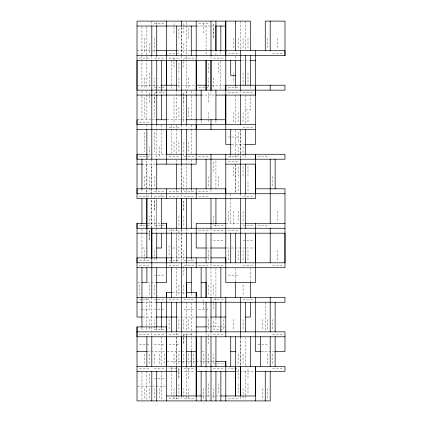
<?xml version="1.0" encoding="UTF-8"?>
<svg xmlns="http://www.w3.org/2000/svg" width="422" height="422" viewBox="0 0 422 422"><rect width="100%" height="100%" fill="white"/><g stroke="black" fill="none" stroke-linecap="round" stroke-linejoin="round"><path stroke-width="0.32" stroke-dasharray="2.11 1.58" d="M146.877 164.142L146.877 193.081L146.877 159.21M151.809 228.265L151.809 199.326L151.809 227.606M151.809 193.735L151.809 164.142M154.278 201.136L154.278 211L154.278 199.49M154.278 102.488L154.278 92.618L164.142 92.618M156.741 228.265L156.741 199.326M156.741 90.814L156.741 94.101L156.741 90.155M176.475 337.436L176.475 365.716L176.475 333.158M176.475 228.919L176.475 262.136L176.475 234.484M178.939 368.839L178.939 378.703L178.939 368.839L169.074 368.839M178.939 240.593L178.939 230.728L169.074 230.728M178.939 38.365L178.939 28.501M181.407 335.791L181.407 333.158M181.407 257.858L181.407 228.919M181.407 55.625L181.407 26.691L181.407 55.013M183.871 334.314L183.871 344.178L183.871 334.314L193.735 334.314M183.871 102.488L183.871 92.618L183.871 122.216M186.339 335.791L186.339 333.158M208.531 72.89L208.531 63.026M213.469 171.538L213.469 161.673M213.469 28.501L213.469 38.365L213.469 23.569M215.932 188.803L215.932 159.864M215.932 54.971L215.932 51.679M235.661 164.802L235.661 193.081L235.661 164.142M238.129 378.703L238.129 368.839L228.265 368.839M238.129 176.475L238.129 166.606M240.593 337.436L240.593 365.716L240.593 336.777M240.593 158.551L240.593 153.946M240.593 153.292L240.593 130.271M154.278 23.569L164.142 23.569M198.667 23.569L208.531 23.569M196.858 26.032L215.932 26.032M137.013 50.693L151.809 50.693M152.426 50.693L155.671 50.693M177.129 50.693L190.412 50.693M169.074 53.161L178.939 53.161M228.265 53.161L238.129 53.161M272.654 53.161L282.518 53.161M139.482 58.094L149.346 58.094M154.278 58.094L164.142 58.094M169.074 58.094L178.939 58.094M193.735 58.094L183.871 58.094L183.871 60.726M213.469 58.094L223.333 58.094M241.453 60.562L250.462 60.562M137.672 85.223L160.687 85.223M177.546 85.223L194.917 85.223M206.727 85.223L211.327 85.223M211.986 85.223L225.142 85.223M164.142 87.686L154.278 87.686L154.278 77.822M198.667 87.686L208.531 87.686L208.531 77.822M228.265 87.686L238.129 87.686M228.265 92.618L238.129 92.618M243.061 92.618L252.926 92.618M201.136 95.087L215.932 95.087M245.525 109.884L250.462 109.884L250.462 95.087M137.656 119.748L156.741 119.748M167.249 119.748L186.339 119.748M139.482 122.216L149.346 122.216M169.074 127.149L178.939 127.149M243.061 127.149L252.926 127.149M228.265 137.013L238.129 137.013M231.715 144.414L244.871 144.414M146.877 154.278L165.952 154.278M181.734 154.278L186.339 154.278M139.482 156.741L149.346 156.741L149.346 146.877M169.074 156.741L178.939 156.741M193.735 156.741L183.871 156.741L183.871 141.945M198.667 156.741L208.531 156.741M228.265 156.741L238.129 156.741L238.129 146.877M257.858 156.741L267.722 156.741M228.265 161.673L238.129 161.673M141.945 164.142L155.671 164.142M154.278 191.272L164.142 191.272M169.074 191.272L178.939 191.272M193.735 191.272L183.871 191.272L183.871 176.475M198.667 191.272L208.531 191.272M139.482 196.204L149.346 196.204M164.142 196.204L154.278 196.204L154.278 198.836M169.074 196.204L178.939 196.204M183.871 196.204L193.735 196.204M198.667 196.204L208.531 196.204M243.061 196.204L252.926 196.204M146.877 223.333L161.673 223.333M225.796 223.333L245.525 223.333M139.482 225.796L149.346 225.796L149.346 215.932M164.142 225.796L154.278 225.796L154.278 215.932M223.333 225.796L213.469 225.796L213.469 223.164M252.926 225.796L243.061 225.796L243.061 211M257.858 225.796L267.722 225.796M198.667 230.728L208.531 230.728M213.469 230.728L223.333 230.728M228.265 230.728L238.129 230.728M147.948 233.197L151.809 233.197M213.469 240.593L223.333 240.593M243.061 240.593L252.926 240.593M141.945 247.994L146.26 247.994M172.772 247.994L176.475 247.994M206.727 247.994L210.014 247.994M227.115 247.994L231.061 247.994M231.715 247.994L254.735 247.994M172.181 257.858L185.907 257.858M206.495 257.858L211 257.858M139.482 260.327L149.346 260.327M169.074 260.327L178.939 260.327L178.939 245.525M193.735 260.327L183.871 260.327L183.871 250.462M139.482 265.259L149.346 265.259M169.074 265.259L178.939 265.259M193.735 265.259L183.871 265.259L183.871 275.123M198.667 265.259L208.531 265.259M213.469 265.259L223.333 265.259M243.061 265.259L252.926 265.259M272.654 265.259L282.518 265.259M154.278 275.123L164.142 275.123M228.265 275.123L238.129 275.123M137.672 282.518L141.618 282.518M147.536 282.518L155.428 282.518M172.398 292.388L180.12 292.388M181.407 292.388L185.907 292.388M139.482 299.784L149.346 299.784L149.346 309.648L139.482 309.648M154.278 299.784L164.142 299.784M169.074 299.784L178.939 299.784M183.871 299.784L193.735 299.784M223.333 299.784L213.469 299.784L213.469 302.416M243.061 299.784L252.926 299.784M142.805 302.252L156.741 302.252M154.278 309.648L164.142 309.648M183.871 309.648L193.735 309.648M198.667 309.648L208.531 309.648M142.931 317.049L155.428 317.049M177.129 317.049L194.885 317.049M206.727 317.049L210.014 317.049M206.495 326.913L219.878 326.913M220.537 326.913L225.142 326.913M164.142 329.382L154.278 329.382L154.278 319.512M139.482 334.314L149.346 334.314M154.278 334.314L164.142 334.314M169.074 334.314L178.939 334.314M213.469 334.314L223.333 334.314M272.654 334.314L282.518 334.314M139.482 344.178L149.346 344.178M154.278 344.178L164.142 344.178M169.074 344.178L178.939 344.178M257.858 344.178L267.722 344.178M147.536 351.573L165.952 351.573M167.265 351.573L185.68 351.573M201.753 351.573L205.451 351.573M261.313 351.573L274.464 351.573M167.249 361.438L194.917 361.438M196.204 361.438L215.273 361.438M223.333 363.906L213.469 363.906L213.469 354.042M139.482 368.839L149.346 368.839M154.278 368.839L164.142 368.839M183.871 368.839L193.735 368.839M213.469 368.839L223.333 368.839M272.654 368.839L282.518 368.839M176.475 371.307L194.917 371.307M236.32 371.307L254.735 371.307M154.278 378.703L164.142 378.703M137.672 386.104L165.952 386.104M201.99 395.968L210.383 395.968M212.287 395.968L220.01 395.968M169.074 398.431L178.939 398.431L178.939 383.635M193.735 398.431L183.871 398.431L183.871 388.567M228.265 398.431L238.129 398.431M277.586 38.365L277.586 48.229M277.586 211L277.586 220.864M277.586 250.462L277.586 260.327M272.654 176.475L272.654 186.339M272.654 319.512L272.654 329.382M272.654 354.042L272.654 363.906M267.722 38.365L267.722 48.229M267.722 319.512L267.722 329.382M267.722 354.042L267.722 363.906M267.722 388.567L267.722 398.431M265.259 302.252L265.259 331.186M262.79 319.512L262.79 329.382M262.79 388.567L262.79 398.431M250.462 86.209L250.462 88.842M250.462 268.381L250.462 281.532M247.994 38.365L247.994 48.229M247.994 72.89L247.994 87.686M247.994 112.352L247.994 122.216M247.994 166.606L247.994 176.475M247.994 181.407L247.994 191.272M247.994 250.462L247.994 260.327M247.994 368.839L247.994 378.703M247.994 383.635L247.994 393.499M245.525 21.1L245.525 50.039M245.525 95.087L245.525 124.68M245.525 155.264L245.525 158.551M245.525 193.735L245.525 197.681M245.525 337.436L245.525 365.716M245.525 371.307L245.525 394.981M245.525 395.641L245.525 399.587M243.061 38.365L243.061 48.229M243.061 72.89L243.061 87.686M243.061 112.352L243.061 122.216M243.061 146.877L243.061 156.741M243.061 166.606L243.061 176.475M243.061 250.462L243.061 260.327M243.061 284.987L243.061 294.851M243.061 319.512L243.061 329.382M243.061 354.042L243.061 363.906M243.061 388.567L243.061 398.431M240.593 21.1L240.593 50.039M240.593 90.155L240.593 94.47M240.593 129.612L240.593 159.21M240.593 193.735L240.593 197.681M240.593 396.585L240.593 399.666M238.129 38.365L238.129 48.229M238.129 112.352L238.129 122.216M238.129 132.081L238.129 141.945M238.129 181.407L238.129 191.272M238.129 211L238.129 220.864M238.129 250.462L238.129 260.327M238.129 354.042L238.129 363.906M238.129 383.635L238.129 393.499M235.661 56.284L235.661 59.576M235.661 86.209L235.661 88.842M235.661 95.087L235.661 124.026M235.661 130.271L235.661 154.605M235.661 155.264L235.661 159.21M235.661 268.381L235.661 281.532M233.197 38.365L233.197 48.229M233.197 72.89L233.197 74.209M233.197 74.863L233.197 82.754M233.197 112.352L233.197 122.216M233.197 166.606L233.197 176.475M233.197 211L233.197 225.796M233.197 319.512L233.197 329.382M230.728 155.264L230.728 158.551M230.728 193.735L230.728 197.681M230.728 198.34L230.728 223.333M228.265 211L228.265 220.864M228.265 250.462L228.265 260.327M223.333 319.512L223.333 329.382L213.469 329.382L213.469 319.512M220.864 51.679L220.864 55.625M220.864 61.216L220.864 88.842M218.401 63.026L218.401 72.89M218.401 176.475L218.401 186.339M218.401 383.635L218.401 393.499M215.932 120.734L215.932 124.026M215.932 224.319L215.932 227.606M215.932 268.381L215.932 296.661M215.932 297.974L215.932 301.266M215.932 318.362L215.932 326.913M213.469 77.822L213.469 87.686M213.469 215.932L213.469 222.51M213.469 284.987L213.469 294.851M213.469 303.075L213.469 309.648M213.469 388.567L213.469 398.431M211 56.242L211 59.328M211 90.155L211 95.087M211 189.42L211 193.118M211 228.882L211 232.58M211 264.024L211 267.105M211 267.722L211 296.661M211 333.079L211 336.16M208.531 92.618L208.531 102.488M208.531 112.352L208.531 118.925M208.531 119.584L208.531 122.216M208.531 176.475L208.531 186.339M208.531 250.462L208.531 260.327M208.531 284.987L208.531 294.851M208.531 319.512L208.531 329.382M208.531 334.314L208.531 344.178M208.531 354.042L208.531 363.906M208.531 383.635L208.531 398.431M206.068 26.032L206.068 54.971M206.068 333.158L206.068 335.791M206.068 366.375L206.068 370.321M203.599 23.569L203.599 33.433M203.599 299.784L203.599 302.416M203.599 303.075L203.599 309.648M203.599 354.042L203.599 363.906M203.599 388.567L203.599 398.431M201.136 120.734L201.136 124.026M193.735 354.042L193.735 363.906M191.272 90.814L191.272 95.414M191.272 96.074L191.272 119.748M191.272 124.68L191.272 128.626M191.272 129.285L191.272 153.619M191.272 159.864L191.272 163.815M191.272 189.135L191.272 193.081M191.272 258.185L191.272 262.136M191.272 293.374L191.272 296.661M191.272 302.906L191.272 331.186M191.272 333.158L191.272 337.104M191.272 337.436L191.272 350.919M188.803 28.501L188.803 38.365M188.803 77.822L188.803 87.686M188.803 107.42L188.803 117.284M188.803 141.945L188.803 151.809M188.803 319.512L188.803 329.382M188.803 354.042L188.803 363.906M188.803 368.839L188.803 378.703M188.803 388.567L188.803 398.431M186.339 22.413L186.339 54.971M186.339 56.284L186.339 90.155M186.339 124.68L186.339 128.626M186.339 159.21L186.339 193.081M186.339 228.919L186.339 232.865M186.339 263.449L186.339 266.736M186.339 302.252L186.339 331.186M186.339 366.375L186.339 399.587M183.871 23.569L183.871 33.433M183.871 43.297L183.871 53.161M183.871 61.38L183.871 67.958M183.871 215.932L183.871 225.796M183.871 284.987L183.871 294.851M183.871 319.512L183.871 329.382M183.871 354.042L183.871 363.906M181.407 56.242L181.407 59.576M181.407 124.68L181.407 128.626M181.407 194.352L181.407 198.05M181.407 228.882L181.407 232.58M181.407 233.197L181.407 262.173M181.407 331.845L181.407 336.16M181.407 396.585L181.407 399.666M178.939 63.026L178.939 72.89M178.939 77.822L178.939 87.686M178.939 107.42L178.939 117.284M178.939 141.945L178.939 151.809M178.939 215.932L178.939 225.796M178.939 284.987L178.939 294.851M178.939 319.512L178.939 329.382M178.939 354.042L178.939 363.906M176.475 90.155L176.475 119.748M176.475 124.68L176.475 128.626M176.475 129.285L176.475 153.619M176.475 159.864L176.475 163.815M176.475 189.135L176.475 193.081M176.475 267.722L176.475 296.661M176.475 396.954L176.475 399.587M174.006 23.569L174.006 33.433M174.006 58.094L174.006 60.726M174.006 61.38L174.006 67.958M174.006 97.556L174.006 122.216M174.006 141.945L174.006 151.809M174.006 354.042L174.006 363.906M174.006 388.567L174.006 398.431M171.538 60.562L171.538 90.155M171.538 125.339L171.538 128.626M171.538 129.285L171.538 153.619M171.538 228.265L171.538 232.865M171.538 366.375L171.538 395.968M169.074 245.525L169.074 255.394M169.074 319.512L169.074 329.382M164.142 354.042L164.142 363.906M161.673 90.155L161.673 94.101M161.673 124.68L161.673 128.626M161.673 129.285L161.673 154.278M161.673 194.394L161.673 197.681M161.673 327.899L161.673 331.186M161.673 336.777L161.673 365.716M161.673 371.307L161.673 399.587M159.21 146.877L159.21 156.741M159.21 354.042L159.21 363.906M159.21 388.567L159.21 398.431M156.741 22.413L156.741 25.046M156.741 55.625L156.741 59.576M156.741 124.68L156.741 128.626M156.741 129.285L156.741 158.551M156.741 189.135L156.741 193.081M156.741 198.667L156.741 227.606M156.741 228.919L156.741 232.865M156.741 258.185L156.741 262.136M156.741 327.899L156.741 331.845M154.278 38.365L154.278 53.161M154.278 97.556L154.278 117.284M154.278 132.081L154.278 151.809M154.278 176.475L154.278 186.339M154.278 250.462L154.278 260.327M154.278 284.987L154.278 294.851M154.278 354.042L154.278 363.906M154.278 388.567L154.278 398.431M151.809 21.1L151.809 25.046M151.809 56.242L151.809 59.576M151.809 159.21L151.809 193.118M151.809 297.32L151.809 331.186M151.809 333.079L151.809 336.16M149.346 43.297L149.346 53.161M149.346 72.89L149.346 87.686M149.346 92.618L149.346 102.488M149.346 176.475L149.346 191.272M149.346 284.987L149.346 294.851M149.346 319.512L149.346 329.382M149.346 354.042L149.346 363.906M149.346 373.771L149.346 383.635M149.346 388.567L149.346 398.431M146.877 26.691L146.877 54.971M146.877 55.625L146.877 88.842M146.877 90.814L146.877 94.101M146.877 94.76L146.877 119.748M146.877 124.68L146.877 128.626M146.877 194.394L146.877 197.681M146.877 297.974L146.877 331.186M146.877 371.307L146.877 399.587M144.414 38.365L144.414 53.161M144.414 77.822L144.414 87.686M144.414 97.556L144.414 117.284M144.414 132.081L144.414 151.809M144.414 176.475L144.414 186.339M144.414 250.462L144.414 260.327M144.414 354.042L144.414 363.906M144.414 388.567L144.414 398.431M141.945 26.691L141.945 54.971M141.945 55.625L141.945 88.842M141.945 90.814L141.945 95.414M141.945 96.074L141.945 119.748M141.945 189.135L141.945 193.081M141.945 224.319L141.945 227.606M141.945 228.919L141.945 257.858M141.945 327.899L141.945 331.186M141.945 371.961L141.945 399.587M139.482 284.987L139.482 294.851M149.346 230.728L149.346 240.593L149.346 230.728M151.809 194.352L151.809 198.05L151.809 194.352M181.407 164.802L181.407 193.081L181.407 164.802M183.871 201.136L183.871 211L183.871 201.136M186.339 90.814L186.339 94.101L186.339 90.814"/><path stroke-width="0.63" d="M166.606 331.845L166.606 326.913L137.013 326.913L137.013 336.777L284.987 336.777M146.877 223.333L137.013 223.333L137.013 228.265L284.987 228.265M137.013 119.748L137.013 124.68L255.394 124.68M146.877 257.858L146.877 198.667M166.606 366.375L166.606 336.777M166.606 297.32L166.606 292.388L171.754 292.388M166.606 262.79L166.606 257.858M166.606 228.265L166.606 223.333L161.346 223.333M166.606 129.285L166.606 154.278L181.407 154.278M166.606 85.223L166.606 60.23M166.606 55.625L166.606 50.693M176.475 395.968L176.475 366.375M186.339 282.191L186.339 297.32L186.339 267.722M186.339 228.265L186.339 198.667M196.204 395.968L196.204 336.777M196.204 297.32L196.204 292.388L186.55 292.388M196.204 188.803L196.204 198.667M196.204 129.612L196.204 124.68M196.204 90.155L196.204 60.562M206.068 282.191L206.068 297.32L206.068 267.722M215.932 51.025L215.932 26.032M225.796 366.375L225.796 361.438L215.932 361.438M225.796 262.79L225.796 257.858L211 257.858M225.796 193.735L225.796 188.803L137.013 188.803L137.013 193.735L284.987 193.735M225.796 124.68L225.796 95.087M225.796 90.155L225.796 85.223L284.987 85.223L284.987 90.155L137.013 90.155L137.013 60.562L240.809 60.562M225.796 55.625L225.796 21.1L225.796 144.414L231.061 144.414M235.661 366.375L235.661 395.968L235.661 336.777M255.394 262.79L255.394 233.197M255.394 223.333L255.394 282.518L225.796 282.518L225.796 154.278M255.394 193.735L255.394 164.142L225.796 164.142M255.394 159.21L255.394 154.278L255.394 198.667L137.013 198.667L137.013 21.1L250.462 21.1L250.462 50.693M255.394 85.223L255.394 95.087L216.148 95.087M137.013 55.625L284.987 55.625L284.987 50.693L191.055 50.693M137.013 26.032L196.204 26.032M215.716 26.032L225.796 26.032M156.314 50.693L176.902 50.693M250.246 60.562L255.394 60.562M235.661 75.359L230.728 75.359L230.728 60.562M161.346 85.223L176.902 85.223M196.204 85.223L206.068 85.223M137.013 95.087L201.352 95.087M156.087 119.748L166.606 119.748M186.55 119.748L225.796 119.748M137.013 129.612L255.394 129.612M245.525 144.414L255.394 144.414L255.394 50.693M147.304 154.278L137.013 154.278L137.013 159.21L284.987 159.21L284.987 154.278L186.55 154.278M137.013 164.142L142.161 164.142M156.314 164.142L196.204 164.142L196.204 21.1M255.394 188.803L284.987 188.803L284.987 267.722L137.013 267.722M225.796 223.333L196.204 223.333L196.204 247.994L206.068 247.994M245.098 223.333L284.987 223.333M137.013 233.197L147.304 233.197M151.809 233.197L284.987 233.197L284.987 262.79L137.013 262.79L137.013 257.858L171.87 257.858M156.741 247.994L161.673 247.994L161.673 233.197M210.673 247.994L225.796 247.994M186.339 257.858L205.852 257.858M141.945 282.518L146.877 282.518L146.877 267.722M156.087 282.518L166.606 282.518L166.606 223.333M186.339 282.518L191.272 282.518M201.136 282.518L206.068 282.518M137.013 297.32L284.987 297.32L284.987 302.252L156.314 302.252M137.013 302.252L142.272 302.252M142.272 317.049L137.013 317.049L137.013 223.333M156.087 317.049L176.475 317.049M196.204 317.049L206.068 317.049M210.673 317.049L225.796 317.049M245.525 317.049L250.462 317.049L250.462 302.252M196.204 326.913L206.068 326.913M137.013 331.845L284.987 331.845L284.987 351.573L275.123 351.573M137.013 351.573L146.877 351.573M186.339 351.573L196.204 351.573M230.728 351.573L235.661 351.573M260.654 351.573L255.394 351.573L255.394 297.32M137.013 366.375L284.987 366.375L284.987 371.307L255.394 371.307M137.013 371.307L176.902 371.307M196.204 371.307L235.661 371.307M166.606 395.968L201.352 395.968M220.648 395.968L255.394 395.968L255.394 366.375L255.394 400.9M284.987 55.625L284.987 21.1L265.259 21.1L265.259 50.693M275.123 159.21L275.123 188.803M275.123 302.252L275.123 331.845M275.123 336.777L275.123 366.375M270.191 21.1L270.191 50.693M270.191 85.223L270.191 90.155M270.191 159.21L270.191 223.333M270.191 228.265L270.191 262.79M270.191 297.32L270.191 331.845M270.191 336.777L270.191 366.375M270.191 371.307L270.191 400.9L137.013 400.9L137.013 326.913M265.259 371.307L265.259 400.9M260.327 336.777L260.327 366.375M250.462 55.625L250.462 85.223M250.462 282.191L250.462 297.32M250.462 336.777L250.462 366.375M245.525 55.625L245.525 85.223M245.525 129.612L245.525 154.605M245.525 164.142L245.525 193.735M245.525 198.34L245.525 228.265M245.525 233.197L245.525 262.79M245.525 302.252L245.525 331.845M240.593 50.693L240.593 90.155M240.593 95.087L240.593 124.68M240.593 159.21L240.593 193.735M240.593 198.667L240.593 262.79M240.593 297.32L240.593 336.777M235.661 21.1L235.661 50.693M235.661 60.562L235.661 85.55M235.661 233.197L235.661 262.79M235.661 282.191L235.661 297.32M230.728 129.612L230.728 154.605M230.728 233.197L230.728 262.79M230.728 336.777L230.728 366.375M225.796 297.32L225.796 336.777M225.796 361.438L225.796 400.9M220.864 26.032L220.864 51.025M220.864 267.722L220.864 297.32M220.864 302.252L220.864 331.845M220.864 371.307L220.864 400.9M215.932 21.1L215.932 50.693M215.932 90.155L215.932 120.08M215.932 198.667L215.932 223.66M215.932 302.252L215.932 317.049M215.932 336.777L215.932 366.375M215.932 371.307L215.932 400.9M211 21.1L211 55.625M211 119.748L211 129.612M211 154.278L211 188.803M211 198.667L211 228.265M211 233.197L211 262.79M211 297.32L211 331.845M211 336.777L211 400.9M206.068 159.21L206.068 188.803M206.068 233.197L206.068 262.79M206.068 302.252L206.068 331.845M206.068 336.777L206.068 366.375M206.068 371.307L206.068 400.9M201.136 90.155L201.136 120.08M201.136 267.722L201.136 297.32M201.136 336.777L201.136 366.375M201.136 371.307L201.136 400.9M196.204 257.858L196.204 267.722M196.204 292.388L196.204 400.9M191.272 26.032L191.272 55.625M191.272 163.815L191.272 189.135M191.272 198.667L191.272 228.265M191.272 233.197L191.272 258.185M191.272 267.722L191.272 292.715M191.272 351.246L191.272 366.375M186.339 95.087L186.339 124.68M186.339 129.285L186.339 159.21M186.339 232.865L186.339 262.79M186.339 336.777L186.339 366.375M181.407 21.1L181.407 26.032M181.407 60.562L181.407 124.68M181.407 129.285L181.407 164.142M181.407 262.79L181.407 331.845M176.475 26.032L176.475 55.625M176.475 60.562L176.475 90.155M176.475 163.815L176.475 189.135M176.475 198.667L176.475 228.265M176.475 302.252L176.475 331.845M171.538 232.865L171.538 262.79M171.538 267.722L171.538 297.32M171.538 302.252L171.538 331.845M166.606 21.1L166.606 164.142M166.606 188.803L166.606 198.667M166.606 292.388L166.606 400.9M161.673 60.562L161.673 90.155M161.673 94.76L161.673 119.748M161.673 198.34L161.673 228.265M161.673 302.252L161.673 327.24M156.741 25.705L156.741 55.625M156.741 60.562L156.741 90.155M156.741 94.76L156.741 124.68M156.741 159.21L156.741 189.135M156.741 233.197L156.741 258.185M156.741 267.722L156.741 327.24M156.741 371.307L156.741 400.9M151.809 26.032L151.809 55.625M151.809 60.562L151.809 159.21M151.809 258.185L151.809 228.265L151.809 297.32M151.809 336.777L151.809 366.375M151.809 371.307L151.809 400.9M146.877 129.612L146.877 159.21M146.877 198.34L146.877 228.265M146.877 336.777L146.877 366.375M141.945 159.21L141.945 189.135M141.945 198.667L141.945 223.66M141.945 267.722L141.945 327.24M181.407 336.777L181.407 395.968L181.407 336.777M181.407 198.667L181.407 228.265L181.407 198.667M206.068 60.562L206.068 90.155L206.068 60.562M211 60.562L211 90.155L211 60.562M240.593 366.375L240.593 395.968L240.593 366.375"/></g></svg>
